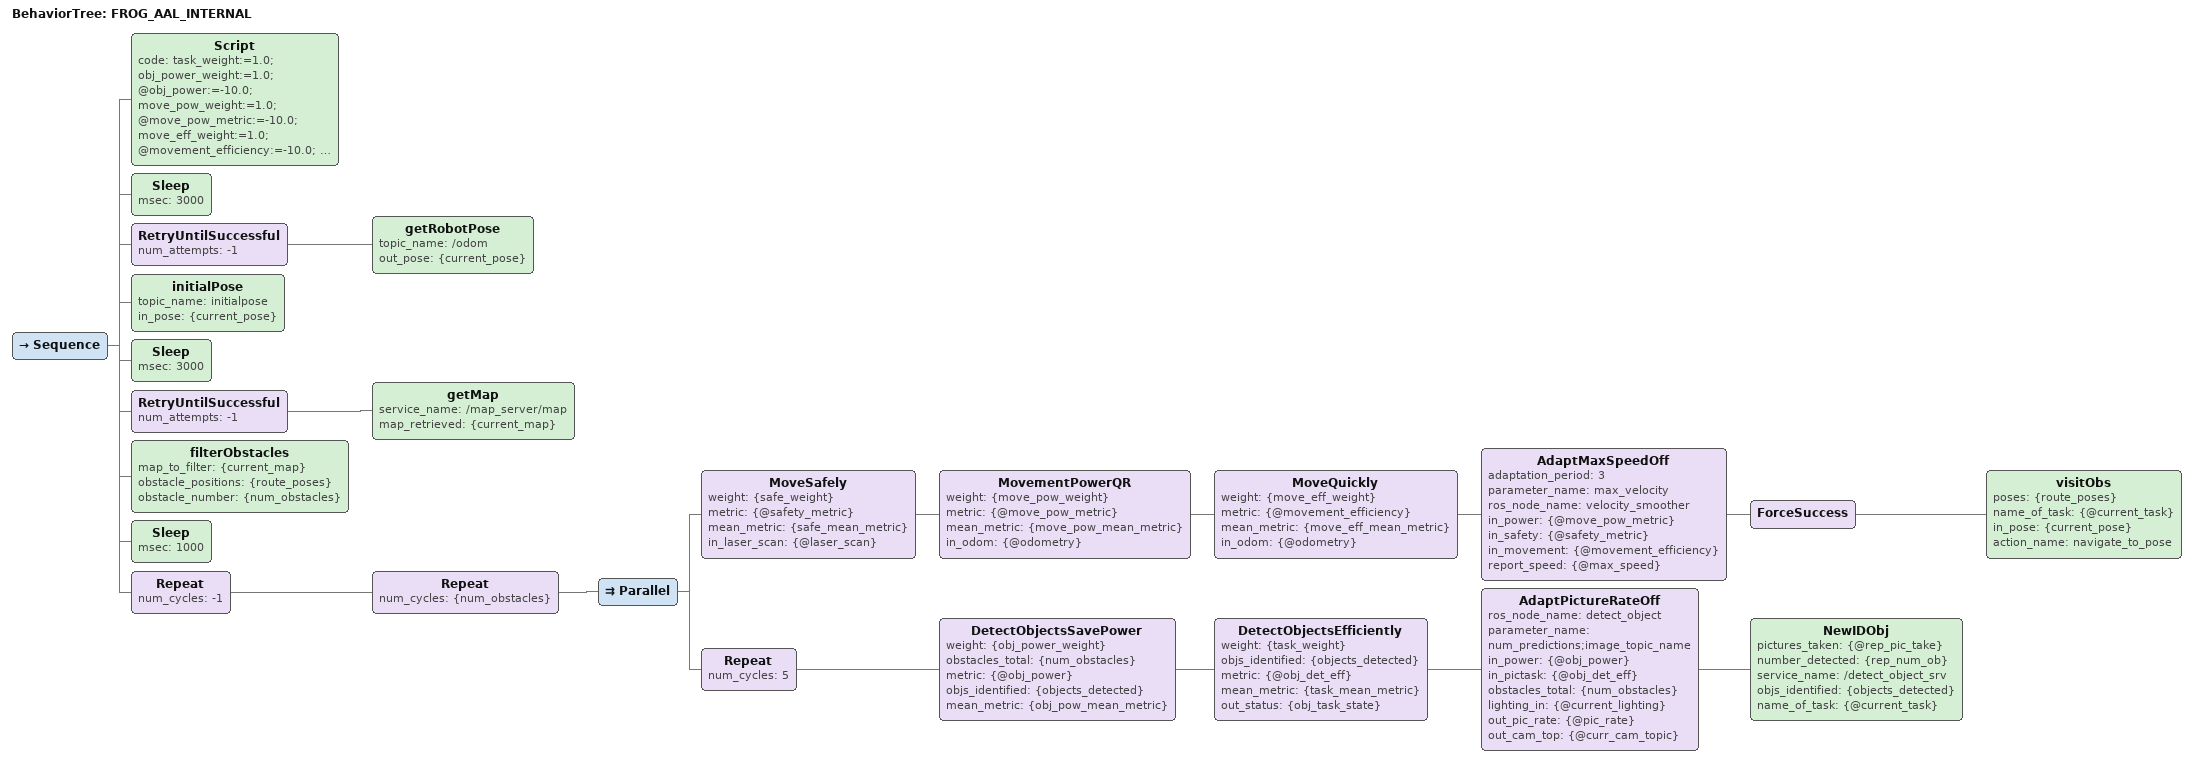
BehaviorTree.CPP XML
<root BTCPP_format="4" main_tree_to_execute="FROG_AAL_INTERNAL">
	<include ros_pkg="rebet_frog" path="trees/frog_task_based.xml"/>
  	<BehaviorTree ID="FROG_AAL_INTERNAL">

		<Sequence>
			<Script code="task_weight:=1.0; obj_power_weight:=1.0; @obj_power:=-10.0; move_pow_weight:=1.0; @move_pow_metric:=-10.0; move_eff_weight:=1.0; @movement_efficiency:=-10.0; safe_weight:=1.0; @safety_metric:=-10.0"/>

			<Sleep msec="3000"/>
			<RetryUntilSuccessful num_attempts="-1">
				<getRobotPose topic_name="/odom" out_pose="{current_pose}" />
			</RetryUntilSuccessful>

			<initialPose topic_name="initialpose" in_pose="{current_pose}" />
			<Sleep msec="3000"/>

			<RetryUntilSuccessful num_attempts="-1">
				<getMap service_name="/map_server/map" map_retrieved="{current_map}"/>
			</RetryUntilSuccessful>

			<filterObstacles map_to_filter="{current_map}" obstacle_positions="{route_poses}" obstacle_number="{num_obstacles}"/>
			<Sleep msec="1000"/>
				<Repeat num_cycles="-1">

				<Repeat num_cycles="{num_obstacles}">
					<Parallel>
						<MoveSafely weight="{safe_weight}" metric="{@safety_metric}" mean_metric="{safe_mean_metric}" in_laser_scan="{@laser_scan}">
						<MovementPowerQR weight="{move_pow_weight}" metric="{@move_pow_metric}" mean_metric="{move_pow_mean_metric}" in_odom="{@odometry}">
						<MoveQuickly weight="{move_eff_weight}" metric="{@movement_efficiency}" mean_metric="{move_eff_mean_metric}" in_odom="{@odometry}">
							<AdaptMaxSpeedOff adaptation_period="3" parameter_name="max_velocity" ros_node_name="velocity_smoother" in_power="{@move_pow_metric}" in_safety="{@safety_metric}" in_movement="{@movement_efficiency}" report_speed="{@max_speed}" >
									<ForceSuccess>
										<visitObs poses="{route_poses}" name_of_task="{@current_task}"  in_pose="{current_pose}" action_name="navigate_to_pose"/>
									</ForceSuccess>
							</AdaptMaxSpeedOff>
						</MoveQuickly>
						</MovementPowerQR>
						</MoveSafely>
						<Repeat num_cycles="5">
							<DetectObjectsSavePower weight="{obj_power_weight}" obstacles_total="{num_obstacles}" metric="{@obj_power}" objs_identified="{objects_detected}" mean_metric="{obj_pow_mean_metric}">
							<DetectObjectsEfficiently weight="{task_weight}" objs_identified="{objects_detected}" metric="{@obj_det_eff}" mean_metric="{task_mean_metric}" out_status="{obj_task_state}" >
								<AdaptPictureRateOff ros_node_name="detect_object" parameter_name="num_predictions;image_topic_name" in_power="{@obj_power}" in_pictask="{@obj_det_eff}" obstacles_total="{num_obstacles}" lighting_in="{@current_lighting}" out_pic_rate="{@pic_rate}" out_cam_top="{@curr_cam_topic}">
									<NewIDObj pictures_taken="{@rep_pic_take}" number_detected="{rep_num_ob}" service_name="/detect_object_srv" objs_identified="{objects_detected}" name_of_task="{@current_task}"/>
								</AdaptPictureRateOff>
							</DetectObjectsEfficiently>
							</DetectObjectsSavePower>
						</Repeat>
					</Parallel>
				</Repeat>

				</Repeat>

		</Sequence>
  </BehaviorTree>
</root>
